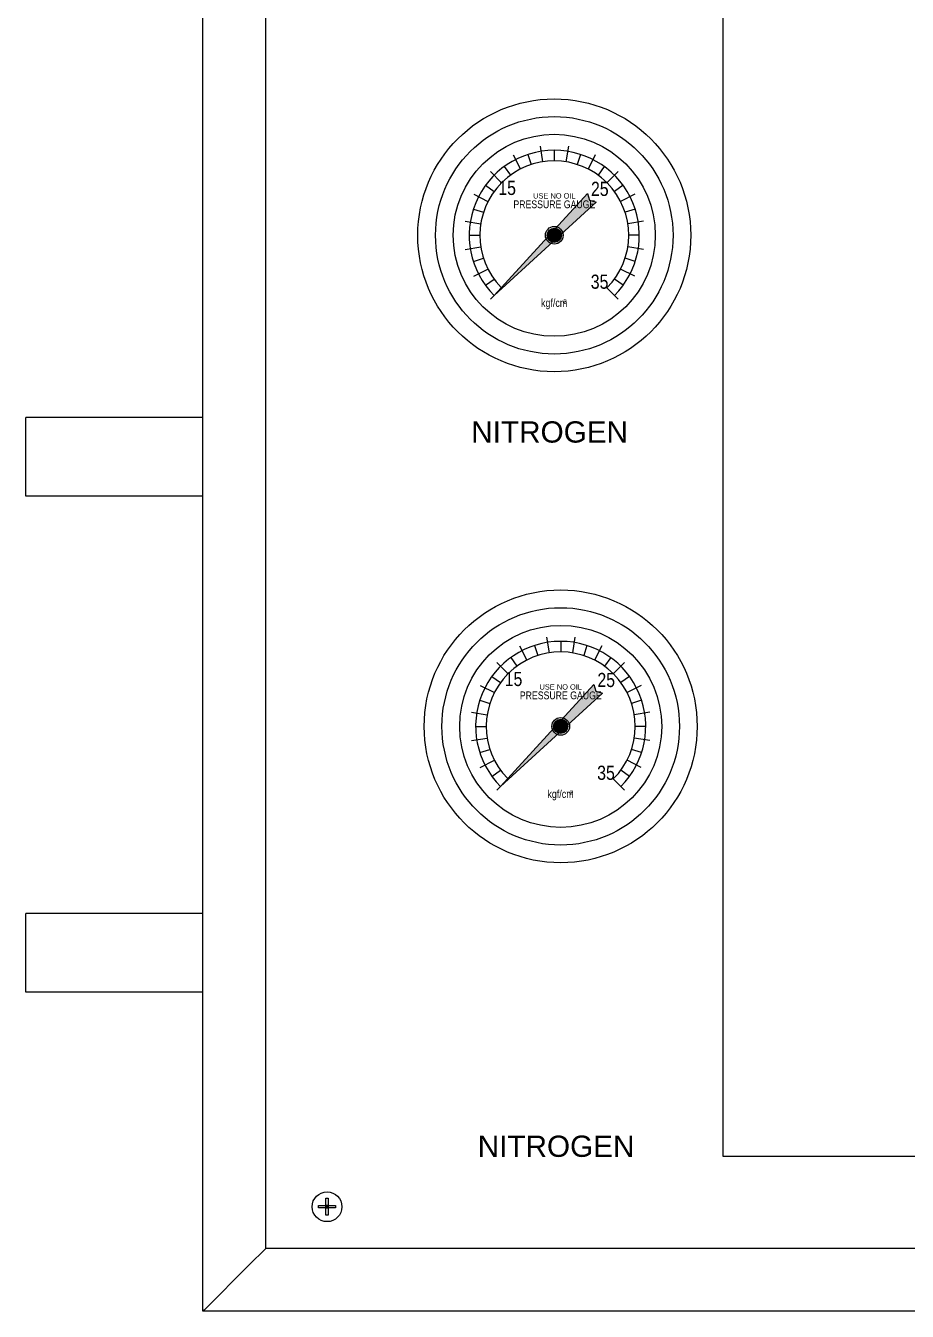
# Model space of a CAD drawing. Header units: millimetres. Extents: x 10903 to 284569, y 2319 to 62017.
# Drawn here: x 238513 to 239135, y 18832 to 19739 of the extents above; entities that cross this region are included whole.
import ezdxf
from ezdxf.enums import TextEntityAlignment as Align

# ---------------------------------------------------------------- set-up
doc = ezdxf.new("R2010")
doc.units = ezdxf.units.MM
doc.layers.add('cps', color=7, linetype='Continuous')
doc.layers.add('CPST', color=6, linetype='Continuous')
doc.styles.add('SANSSERIF', font='sas_____.pfb', dxfattribs={"height": 10})

msp = doc.modelspace()

# ---------------------------------------------------------------- hatches: boundary and pattern name
at = {"layer": 'cps'}
for points in [[(238909.31, 19620.16), (238910.61, 19615.45), (238915.32, 19614.15), (238843.44, 19548.28)], [(238913.83, 19273.67), (238915.14, 19268.96), (238919.85, 19267.65), (238847.96, 19201.78)]]:
    msp.add_hatch(color=256, dxfattribs=at).paths.add_polyline_path(points)
h = msp.add_hatch(color=256, dxfattribs=at)
edge = h.paths.add_edge_path()
edge.add_arc((238885.86, 19590.7), 5, 0, 360)
h = msp.add_hatch(color=256, dxfattribs=at)
edge = h.paths.add_edge_path()
edge.add_arc((238890.39, 19244.21), 5, 0, 360)

# ---------------------------------------------------------------- linework, layer by layer
for p, q in [((238638.08, 18831.5), (238638.08, 21188.2)), ((238682.33, 18875.75), (238682.33, 21143.95)), ((238867.32, 19647.77), (238869.64, 19640.63)), ((238875.89, 19653.67), (238877.65, 19642.56)), ((238885.86, 19650.7), (238885.86, 19643.2)), ((238895.84, 19653.67), (238894.08, 19642.56)), ((238904.4, 19647.77), (238902.09, 19640.63)), ((238850.6, 19639.24), (238855.01, 19633.18)), ((238856.92, 19647.5), (238862.03, 19637.48)), ((238914.81, 19647.5), (238909.7, 19637.48)), ((238921.13, 19639.24), (238916.72, 19633.18)), ((238840.79, 19635.78), (238848.74, 19627.82)), ((238930.94, 19635.78), (238922.99, 19627.82)), ((238837.32, 19625.97), (238843.39, 19621.56)), ((238934.4, 19625.97), (238928.34, 19621.56)), ((238829.06, 19619.64), (238839.09, 19614.54)), ((238843.44, 19548.28), (238909.31, 19620.16)), ((238843.44, 19548.28), (238915.32, 19614.15)), ((238909.31, 19620.16), (238910.61, 19615.45)), ((238910.61, 19615.45), (238915.32, 19614.15)), ((238942.67, 19619.64), (238932.64, 19614.54)), ((238828.8, 19609.24), (238835.93, 19606.93)), ((238942.93, 19609.24), (238935.79, 19606.93)), ((238822.9, 19600.67), (238834.01, 19598.91)), ((238948.83, 19600.67), (238937.72, 19598.91)), ((238825.86, 19590.7), (238833.36, 19590.7)), ((238945.86, 19590.7), (238938.36, 19590.7)), ((238822.9, 19580.73), (238834.01, 19582.49)), ((238948.83, 19580.73), (238937.72, 19582.49)), ((238828.8, 19572.16), (238835.93, 19574.48)), ((238829.06, 19561.76), (238839.09, 19566.87)), ((238942.67, 19561.76), (238932.64, 19566.87)), ((238942.93, 19572.16), (238935.79, 19574.48)), ((238837.32, 19555.43), (238843.39, 19559.84)), ((238934.4, 19555.43), (238928.34, 19559.84)), ((238840.79, 19545.62), (238843.44, 19548.28)), ((238930.94, 19545.62), (238922.99, 19553.58)), ((238513.08, 19406.68), (238513.08, 19462.23)), ((238638.08, 19462.23), (238513.08, 19462.23)), ((238638.08, 19406.68), (238513.08, 19406.68)), ((238880.42, 19307.18), (238882.18, 19296.06)), ((238890.39, 19304.21), (238890.39, 19296.71)), ((238900.36, 19307.18), (238898.6, 19296.06)), ((238861.45, 19301.01), (238866.55, 19290.99)), ((238871.85, 19301.27), (238874.16, 19294.14)), ((238908.93, 19301.27), (238906.61, 19294.14)), ((238919.33, 19301.01), (238914.22, 19290.99)), ((238845.31, 19289.29), (238853.26, 19281.33)), ((238855.12, 19292.75), (238859.53, 19286.68)), ((238925.65, 19292.75), (238921.25, 19286.68)), ((238935.47, 19289.29), (238927.51, 19281.33)), ((238841.85, 19279.48), (238847.91, 19275.07)), ((238938.93, 19279.48), (238932.86, 19275.07)), ((238833.59, 19273.15), (238843.61, 19268.04)), ((238847.96, 19201.78), (238913.83, 19273.67)), ((238847.96, 19201.78), (238919.85, 19267.65)), ((238913.83, 19273.67), (238915.14, 19268.96)), ((238915.14, 19268.96), (238919.85, 19267.65)), ((238947.19, 19273.15), (238937.17, 19268.04)), ((238833.32, 19262.75), (238840.46, 19260.43)), ((238947.45, 19262.75), (238940.32, 19260.43)), ((238827.42, 19254.18), (238838.53, 19252.42)), ((238953.35, 19254.18), (238942.24, 19252.42)), ((238830.39, 19244.21), (238837.89, 19244.21)), ((238950.39, 19244.21), (238942.89, 19244.21)), ((238827.42, 19234.24), (238838.53, 19236)), ((238953.35, 19234.24), (238942.24, 19236)), ((238833.32, 19225.67), (238840.46, 19227.99)), ((238947.45, 19225.67), (238940.32, 19227.99)), ((238833.59, 19215.27), (238843.61, 19220.38)), ((238841.85, 19208.94), (238847.91, 19213.35)), ((238938.93, 19208.94), (238932.86, 19213.35)), ((238947.19, 19215.27), (238937.17, 19220.38)), ((238935.47, 19199.13), (238927.51, 19207.09)), ((238845.31, 19199.13), (238847.96, 19201.78)), ((238513.08, 19056.68), (238513.08, 19112.23)), ((238638.08, 19112.23), (238513.08, 19112.23)), ((238638.08, 19056.68), (238513.08, 19056.68)), ((238719.58, 18906.03), (238724.8, 18906.03)), ((238719.58, 18904.47), (238719.58, 18906.03)), ((238724.8, 18904.47), (238719.58, 18904.47)), ((238724.8, 18911.25), (238726.36, 18911.25)), ((238724.8, 18906.03), (238724.8, 18911.25)), ((238726.36, 18906.03), (238724.8, 18906.03)), ((238724.8, 18906.03), (238725.58, 18905.25)), ((238724.8, 18904.47), (238724.8, 18906.03)), ((238725.58, 18905.25), (238724.8, 18905.25)), ((238725.58, 18905.25), (238724.8, 18904.47)), ((238724.8, 18904.47), (238726.36, 18904.47)), ((238724.8, 18899.25), (238724.8, 18904.47)), ((238725.58, 18905.25), (238726.36, 18906.03)), ((238725.58, 18906.03), (238725.58, 18905.25)), ((238726.36, 18905.25), (238725.58, 18905.25)), ((238726.36, 18904.47), (238725.58, 18905.25)), ((238725.58, 18905.25), (238725.58, 18904.47)), ((238726.36, 18911.25), (238726.36, 18906.03)), ((238726.36, 18906.03), (238726.36, 18904.47)), ((238726.36, 18906.03), (238731.58, 18906.03)), ((238726.36, 18904.47), (238726.36, 18899.25)), ((238731.58, 18904.47), (238726.36, 18904.47)), ((238731.58, 18906.03), (238731.58, 18904.47)), ((238726.36, 18899.25), (238724.8, 18899.25)), ((238671.94, 18865.36), (238681.08, 18874.5)), ((238681.08, 18874.5), (238671.94, 18865.36)), ((238682.33, 18875.75), (238681.08, 18874.5)), ((238681.08, 18874.5), (238682.33, 18875.75)), ((239688.83, 18875.75), (238682.33, 18875.75)), ((238671.01, 18864.43), (238639.15, 18832.57)), ((238639.15, 18832.57), (238671.01, 18864.43)), ((238671.01, 18864.43), (238671.94, 18865.36)), ((238671.94, 18865.36), (238671.01, 18864.43)), ((238638.77, 18832.2), (238638.08, 18831.5)), ((238638.08, 18831.5), (238638.77, 18832.2)), ((239733.08, 18831.5), (238638.08, 18831.5)), ((238638.77, 18832.2), (238639.15, 18832.57)), ((238639.15, 18832.57), (238638.77, 18832.2))]:
    msp.add_line(p, q, dxfattribs=at)
for centre, radius in [((238885.86, 19590.7), 96.25), ((238885.86, 19590.7), 83.75), ((238885.86, 19590.7), 71.25), ((238885.86, 19590.7), 6.25), ((238885.86, 19590.7), 5), ((238890.39, 19244.21), 96.25), ((238890.39, 19244.21), 83.75), ((238890.39, 19244.21), 71.25), ((238890.39, 19244.21), 6.25), ((238890.39, 19244.21), 5), ((238725.58, 18905.25), 10.5)]:
    msp.add_circle(centre, radius, dxfattribs=at)
for centre, radius, end in [((238885.86, 19590.7), 60, 225), ((238885.86, 19590.7), 52.5, 224.64258), ((238890.39, 19244.21), 60, 225), ((238890.39, 19244.21), 52.5, 224.64258)]:
    msp.add_arc(centre, radius, 315, end, dxfattribs=at)
at = {"layer": 'CPST', "color": 2}
msp.add_lwpolyline([(239004.96, 21076.96), (239634.02, 21076.96), (239634.02, 18940.7), (239004.96, 18940.7)], close=True, dxfattribs=at)

# ---------------------------------------------------------------- texts
at = {"layer": 'cps', "style": 'SANSSERIF', "width": 0.8}
for s, height, p in [('15', 10, (238852.61, 19624.08)), ('USE NO OIL', 3.75, (238885.91, 19618.53)), ('25', 10, (238917.97, 19623.46)), ('PRESSURE GAUGE', 5.5, (238885.91, 19612.58)), ('35', 10, (238917.82, 19557.97)), ('kgf/cm', 5.625, (238885.76, 19542.33)), ('2', 3.37, (238893.46, 19543.94)), ('15', 10, (238857.13, 19277.58)), ('25', 10, (238922.5, 19276.97)), ('PRESSURE GAUGE', 5.5, (238890.43, 19266.08)), ('USE NO OIL', 3.75, (238890.43, 19272.04)), ('35', 10, (238922.34, 19211.48)), ('kgf/cm', 5.625, (238890.28, 19195.84)), ('2', 3.37, (238897.98, 19197.45))]:
    msp.add_text(s, height=height, dxfattribs=at).set_placement(p, align=Align.MIDDLE)
at = {"layer": 'cps', "style": 'SANSSERIF'}
for p in [(238882.6, 19451.95), (238887.12, 18947.96)]:
    msp.add_text('NITROGEN', height=15, dxfattribs=at).set_placement(p, align=Align.MIDDLE)

doc.saveas('drawing.dxf')
